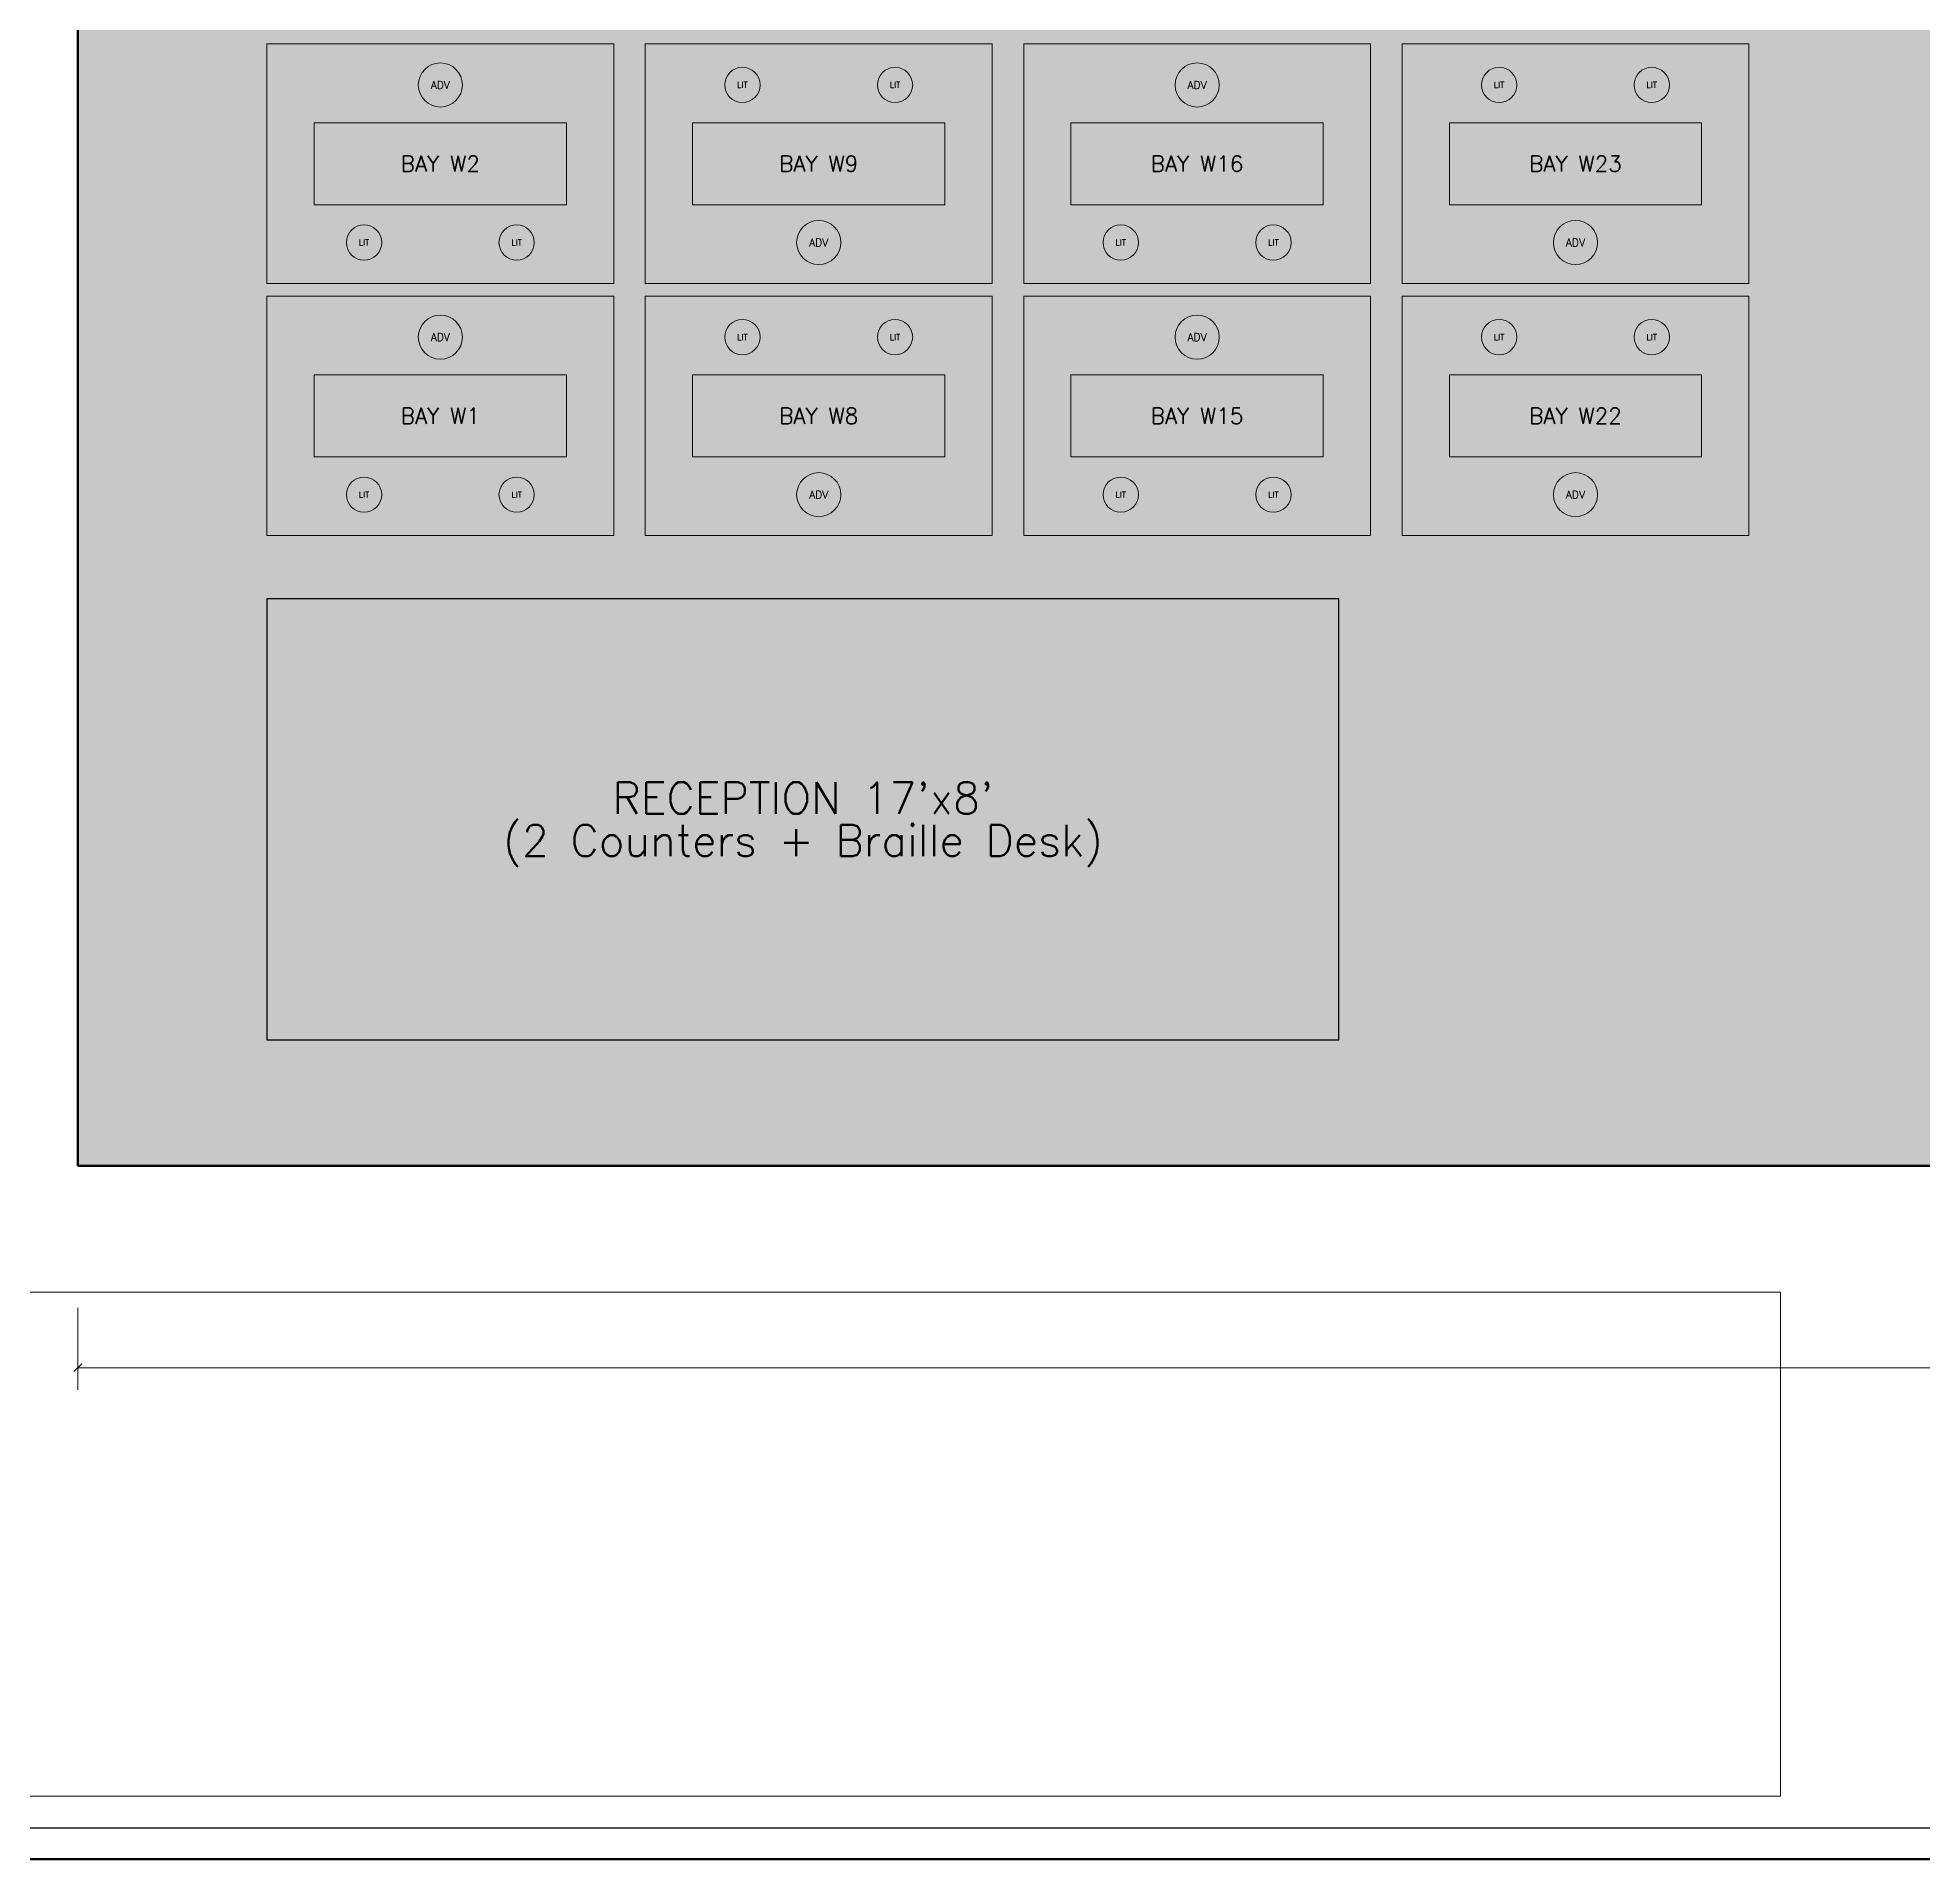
# Model space of a CAD drawing. Header units: inches. Extents: x 0 to 1800, y 0 to 1191.
# Drawn here: x 328.4 to 687, y 0 to 346.8 of the extents above; entities that cross this region are included whole.
import ezdxf
from ezdxf.enums import TextEntityAlignment as Align

# ---------------------------------------------------------------- set-up
doc = ezdxf.new("R2010")
doc.units = ezdxf.units.IN
doc.header["$MEASUREMENT"] = 0
for name, color, linetype in [('A-BAY', 3, 'Continuous'), ('A-DIM', 4, 'Continuous'), ('A-FURN', 1, 'Continuous'), ('A-HATCH', 8, 'Continuous'), ('A-JALI', 6, 'Continuous'), ('A-TEXT-TTL', 7, 'Continuous'), ('A-TTLB', 7, 'Continuous'), ('A-WALL', 7, 'Continuous')]:
    doc.layers.add(name, color=color, linetype=linetype)
doc.styles.add('SIMPLEX', font='simplex.shx')

msp = doc.modelspace()

# ---------------------------------------------------------------- hatches: boundary and pattern name
at = {"layer": 'A-HATCH'}
h = msp.add_hatch(dxfattribs=at)
h.set_pattern_fill('ANSI31')
h.paths.add_polyline_path([(336, 132), (1416, 132), (1416, 1020), (336, 1020)])
h = msp.add_hatch(dxfattribs=at)
h.set_pattern_fill('SOLID')
h.paths.add_polyline_path([(345, 141), (1407, 141), (1407, 1011), (345, 1011)])

# ---------------------------------------------------------------- linework, layer by layer
at = {"layer": 'A-BAY', "lineweight": 15}
for p, q in [((438, 300), (438, 345.6)), ((510, 300), (510, 345.6)), ((582, 300), (582, 345.6)), ((654, 300), (654, 345.6)), ((372, 300), (438, 300)), ((444, 300), (510, 300)), ((516, 300), (582, 300)), ((588, 300), (654, 300)), ((438, 252), (438, 297.6)), ((510, 252), (510, 297.6)), ((582, 252), (582, 297.6)), ((654, 252), (654, 297.6)), ((372, 252), (438, 252)), ((444, 252), (510, 252)), ((516, 252), (582, 252)), ((588, 252), (654, 252))]:
    msp.add_line(p, q, dxfattribs=at)
at = {"layer": 'A-DIM', "lineweight": 13}
msp.add_line((336, 105), (336, 89.4), dxfattribs=at)
at = {"layer": 'A-DIM', "lineweight": 30}
msp.add_line((335.25, 92.85), (336.75, 94.35), dxfattribs=at)
at = {"layer": 'A-DIM', "lineweight": 18}
msp.add_line((336, 93.6), (1416, 93.6), dxfattribs=at)
at = {"layer": 'A-FURN', "lineweight": 20}
for p, q in [((429, 330.6), (381, 330.6)), ((381, 330.6), (381, 315)), ((429, 315), (429, 330.6)), ((501, 330.6), (453, 330.6)), ((453, 330.6), (453, 315)), ((501, 315), (501, 330.6)), ((573, 330.6), (525, 330.6)), ((525, 330.6), (525, 315)), ((573, 315), (573, 330.6)), ((645, 330.6), (597, 330.6)), ((597, 330.6), (597, 315)), ((645, 315), (645, 330.6)), ((381, 315), (429, 315)), ((453, 315), (501, 315)), ((525, 315), (573, 315)), ((597, 315), (645, 315)), ((429, 282.6), (381, 282.6)), ((381, 282.6), (381, 267)), ((429, 267), (429, 282.6)), ((501, 282.6), (453, 282.6)), ((453, 282.6), (453, 267)), ((501, 267), (501, 282.6)), ((573, 282.6), (525, 282.6)), ((525, 282.6), (525, 267)), ((573, 267), (573, 282.6)), ((645, 282.6), (597, 282.6)), ((597, 282.6), (597, 267)), ((645, 267), (645, 282.6)), ((381, 267), (429, 267)), ((453, 267), (501, 267)), ((525, 267), (573, 267)), ((597, 267), (645, 267))]:
    msp.add_line(p, q, dxfattribs=at)
at = {"layer": 'A-FURN'}
for p, q in [((576, 240), (372, 240)), ((372, 240), (372, 156)), ((576, 156), (576, 240)), ((372, 156), (576, 156))]:
    msp.add_line(p, q, dxfattribs=at)
at = {"layer": 'A-FURN', "lineweight": 18}
for centre in [(405, 337.8), (549, 337.8), (477, 307.8), (621, 307.8), (405, 289.8), (549, 289.8), (477, 259.8), (621, 259.8)]:
    msp.add_circle(centre, 4.2, dxfattribs=at)
at = {"layer": 'A-FURN', "lineweight": 15}
for centre in [(462.48, 337.8), (491.52, 337.8), (606.48, 337.8), (635.52, 337.8), (390.48, 307.8), (419.52, 307.8), (534.48, 307.8), (563.52, 307.8), (462.48, 289.8), (491.52, 289.8), (606.48, 289.8), (635.52, 289.8), (390.48, 259.8), (419.52, 259.8), (534.48, 259.8), (563.52, 259.8)]:
    msp.add_circle(centre, 3.36, dxfattribs=at)
at = {"layer": 'A-JALI', "lineweight": 20}
for p, q in [((372, 345.6), (438, 345.6)), ((372, 300), (372, 345.6)), ((444, 345.6), (510, 345.6)), ((444, 300), (444, 345.6)), ((516, 345.6), (582, 345.6)), ((516, 300), (516, 345.6)), ((588, 345.6), (654, 345.6)), ((588, 300), (588, 345.6)), ((372, 297.6), (438, 297.6)), ((372, 252), (372, 297.6)), ((444, 297.6), (510, 297.6)), ((444, 252), (444, 297.6)), ((516, 297.6), (582, 297.6)), ((516, 252), (516, 297.6)), ((588, 297.6), (654, 297.6)), ((588, 252), (588, 297.6))]:
    msp.add_line(p, q, dxfattribs=at)
at = {"layer": 'A-TTLB', "lineweight": 20}
for p, q in [((660, 108), (12, 108)), ((660, 12), (660, 108)), ((12, 12), (660, 12))]:
    msp.add_line(p, q, dxfattribs=at)
at = {"layer": 'A-TTLB', "lineweight": 25}
msp.add_line((6, 6), (1794, 6), dxfattribs=at)
at = {"layer": 'A-TTLB', "lineweight": 50}
msp.add_line((0, 0), (1800, 0), dxfattribs=at)
at = {"layer": 'A-WALL', "lineweight": 50}
for p, q in [((336, 1020), (336, 132)), ((336, 132), (1416, 132))]:
    msp.add_line(p, q, dxfattribs=at)

# ---------------------------------------------------------------- texts
at = {"layer": 'A-BAY', "style": 'SIMPLEX'}
for s, p in [('BAY W2', (405, 322.8)), ('BAY W9', (477, 322.8)), ('BAY W16', (549, 322.8)), ('BAY W23', (621, 322.8)), ('BAY W1', (405, 274.8)), ('BAY W8', (477, 274.8)), ('BAY W15', (549, 274.8)), ('BAY W22', (621, 274.8))]:
    msp.add_text(s, height=3, dxfattribs=at).set_placement(p, align=Align.MIDDLE_CENTER)
at = {"layer": 'A-FURN', "style": 'SIMPLEX'}
for s, height, p in [('ADV', 1.5, (405, 337.8)), ('LIT', 1.125, (462.48, 337.8)), ('LIT', 1.125, (491.52, 337.8)), ('ADV', 1.5, (549, 337.8)), ('LIT', 1.125, (606.48, 337.8)), ('LIT', 1.125, (635.52, 337.8)), ('ADV', 1.5, (477, 307.8)), ('ADV', 1.5, (621, 307.8)), ('LIT', 1.125, (390.48, 307.8)), ('LIT', 1.125, (419.52, 307.8)), ('LIT', 1.125, (534.48, 307.8)), ('LIT', 1.125, (563.52, 307.8)), ('ADV', 1.5, (405, 289.8)), ('ADV', 1.5, (549, 289.8)), ('LIT', 1.125, (462.48, 289.8)), ('LIT', 1.125, (491.52, 289.8)), ('LIT', 1.125, (606.48, 289.8)), ('LIT', 1.125, (635.52, 289.8)), ('LIT', 1.125, (390.48, 259.8)), ('LIT', 1.125, (419.52, 259.8)), ('ADV', 1.5, (477, 259.8)), ('LIT', 1.125, (534.48, 259.8)), ('LIT', 1.125, (563.52, 259.8)), ('ADV', 1.5, (621, 259.8))]:
    msp.add_text(s, height=height, dxfattribs=at).set_placement(p, align=Align.MIDDLE_CENTER)
at = {"layer": 'A-TEXT-TTL', "style": 'SIMPLEX'}
for s, p in [("RECEPTION 17'x8'", (474, 202.05)), ('(2 Counters + Braille Desk)', (474, 193.95))]:
    msp.add_text(s, height=6, dxfattribs=at).set_placement(p, align=Align.MIDDLE_CENTER)

doc.saveas('drawing.dxf')
